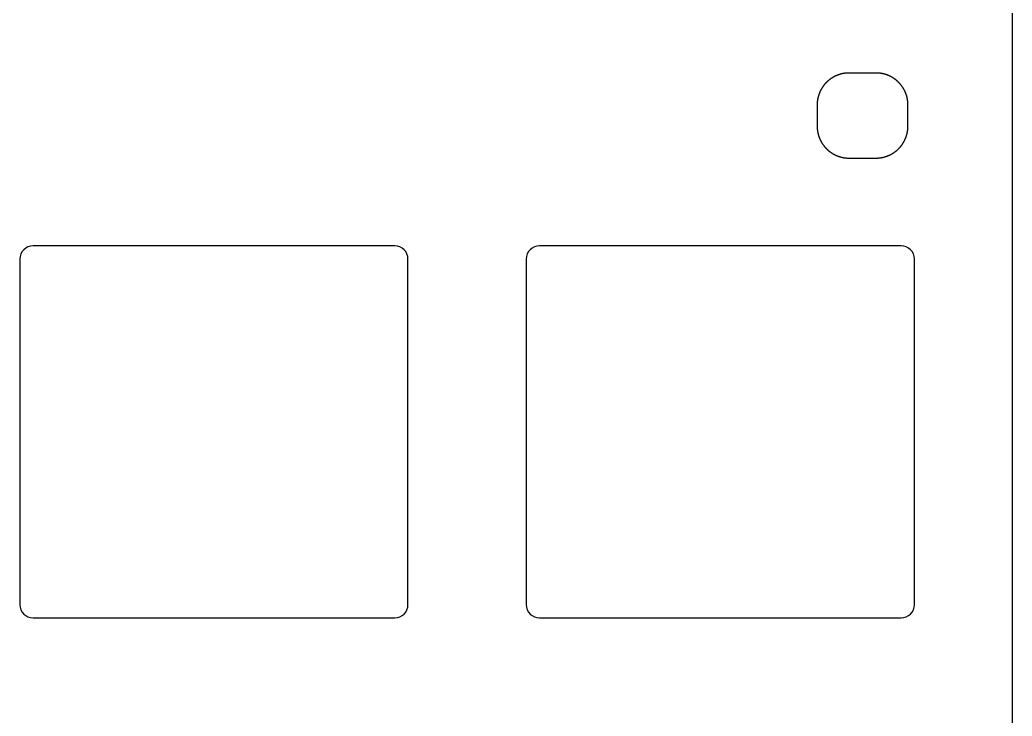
# Model space of a CAD drawing. Header units: millimetres. Extents: x -11 to 340, y -118 to 18.
# Drawn here: x 302.26 to 339.59, y -34.51 to -8.31 of the extents above; entities that cross this region are included whole.
import ezdxf

# ---------------------------------------------------------------- set-up
doc = ezdxf.new("R2010")
doc.units = ezdxf.units.MM
doc.header["$MEASUREMENT"] = 0
doc.layers.add('BLACK', color=7, linetype='CONTINUOUS')

msp = doc.modelspace()

# ---------------------------------------------------------------- linework, layer by layer
at = {"layer": 'BLACK', "linetype": 'Continuous'}
for p, q in [((339.58862, 12.28), (339.58862, -41.535)), ((332.897319, -10.448471), (332.888671, -10.453039)), ((332.906003, -10.443974), (332.897319, -10.448471)), ((332.914722, -10.439549), (332.906003, -10.443974)), ((332.923475, -10.435197), (332.914722, -10.439549)), ((332.932262, -10.430917), (332.923475, -10.435197)), ((332.941082, -10.426709), (332.932262, -10.430917)), ((332.949934, -10.422575), (332.941082, -10.426709)), ((332.958819, -10.418514), (332.949934, -10.422575)), ((332.967735, -10.414526), (332.958819, -10.418514)), ((332.976682, -10.410613), (332.967735, -10.414526)), ((332.98566, -10.406773), (332.976682, -10.410613)), ((332.994667, -10.403007), (332.98566, -10.406773)), ((333.003704, -10.399316), (332.994667, -10.403007)), ((333.01277, -10.395699), (333.003704, -10.399316)), ((333.021863, -10.392157), (333.01277, -10.395699)), ((333.030985, -10.38869), (333.021863, -10.392157)), ((333.040134, -10.385298), (333.030985, -10.38869)), ((333.04931, -10.381981), (333.040134, -10.385298)), ((333.058511, -10.37874), (333.04931, -10.381981)), ((333.067739, -10.375574), (333.058511, -10.37874)), ((333.076992, -10.372485), (333.067739, -10.375574)), ((333.086269, -10.369471), (333.076992, -10.372485)), ((333.095571, -10.366534), (333.086269, -10.369471)), ((333.104896, -10.363673), (333.095571, -10.366534)), ((333.114245, -10.360888), (333.104896, -10.363673)), ((333.123616, -10.35818), (333.114245, -10.360888)), ((333.13301, -10.355549), (333.123616, -10.35818)), ((333.142425, -10.352995), (333.13301, -10.355549)), ((333.151862, -10.350517), (333.142425, -10.352995)), ((333.16132, -10.348117), (333.151862, -10.350517)), ((333.170798, -10.345794), (333.16132, -10.348117)), ((333.180296, -10.343549), (333.170798, -10.345794)), ((333.189813, -10.341381), (333.180296, -10.343549)), ((333.19935, -10.33929), (333.189813, -10.341381)), ((333.208905, -10.337278), (333.19935, -10.33929)), ((333.218479, -10.335343), (333.208905, -10.337278)), ((333.22807, -10.333486), (333.218479, -10.335343)), ((333.237679, -10.331708), (333.22807, -10.333486)), ((333.247305, -10.330007), (333.237679, -10.331708)), ((333.256947, -10.328385), (333.247305, -10.330007)), ((333.266606, -10.32684), (333.256947, -10.328385)), ((333.27628, -10.325375), (333.266606, -10.32684)), ((333.285969, -10.323988), (333.27628, -10.325375)), ((333.295674, -10.322679), (333.285969, -10.323988)), ((333.305393, -10.321449), (333.295674, -10.322679)), ((333.315126, -10.320298), (333.305393, -10.321449)), ((333.324873, -10.319226), (333.315126, -10.320298)), ((333.334634, -10.318233), (333.324873, -10.319226)), ((333.344408, -10.317319), (333.334634, -10.318233)), ((333.354194, -10.316484), (333.344408, -10.317319)), ((333.363993, -10.315728), (333.354194, -10.316484)), ((333.373804, -10.315051), (333.363993, -10.315728)), ((333.383627, -10.314454), (333.373804, -10.315051)), ((333.393461, -10.313936), (333.383627, -10.314454)), ((333.403306, -10.313497), (333.393461, -10.313936)), ((333.413161, -10.313139), (333.403306, -10.313497)), ((333.423028, -10.312859), (333.413161, -10.313139)), ((333.432904, -10.31266), (333.423028, -10.312859)), ((333.44279, -10.31254), (333.432904, -10.31266)), ((333.452685, -10.3125), (333.44279, -10.31254)), ((334.469313, -10.3125), (333.452685, -10.3125)), ((334.473227, -10.312506), (334.469313, -10.3125)), ((334.47818, -10.312532), (334.473227, -10.312506)), ((334.483128, -10.312578), (334.47818, -10.312532)), ((334.488077, -10.312644), (334.483128, -10.312578)), ((334.49302, -10.31273), (334.488077, -10.312644)), ((334.497963, -10.312835), (334.49302, -10.31273)), ((334.502902, -10.312961), (334.497963, -10.312835)), ((334.50784, -10.313107), (334.502902, -10.312961)), ((334.512774, -10.313272), (334.50784, -10.313107)), ((334.517707, -10.313458), (334.512774, -10.313272)), ((334.522635, -10.313663), (334.517707, -10.313458)), ((334.527563, -10.313889), (334.522635, -10.313663)), ((334.532485, -10.314134), (334.527563, -10.313889)), ((334.537407, -10.3144), (334.532485, -10.314134)), ((334.542324, -10.314685), (334.537407, -10.3144)), ((334.547241, -10.31499), (334.542324, -10.314685)), ((334.552152, -10.315315), (334.547241, -10.31499)), ((334.557063, -10.315659), (334.552152, -10.315315)), ((334.561968, -10.316024), (334.557063, -10.315659)), ((334.566873, -10.316409), (334.561968, -10.316024)), ((334.571772, -10.316813), (334.566873, -10.316409)), ((334.57667, -10.317237), (334.571772, -10.316813)), ((334.581563, -10.317681), (334.57667, -10.317237)), ((334.586455, -10.318145), (334.581563, -10.317681)), ((334.591341, -10.318628), (334.586455, -10.318145)), ((334.596226, -10.319132), (334.591341, -10.318628)), ((334.601106, -10.319655), (334.596226, -10.319132)), ((334.605985, -10.320198), (334.601106, -10.319655)), ((334.610857, -10.32076), (334.605985, -10.320198)), ((334.615729, -10.321343), (334.610857, -10.32076)), ((334.620595, -10.321945), (334.615729, -10.321343)), ((334.625459, -10.322567), (334.620595, -10.321945)), ((334.630318, -10.323208), (334.625459, -10.322567)), ((334.635175, -10.323869), (334.630318, -10.323208)), ((334.640026, -10.32455), (334.635175, -10.323869)), ((334.644875, -10.325251), (334.640026, -10.32455)), ((334.649719, -10.325971), (334.644875, -10.325251)), ((334.654561, -10.326711), (334.649719, -10.325971)), ((334.659396, -10.327471), (334.654561, -10.326711)), ((334.66423, -10.32825), (334.659396, -10.327471)), ((334.669058, -10.329049), (334.66423, -10.32825)), ((334.673883, -10.329868), (334.669058, -10.329049)), ((334.678703, -10.330705), (334.673883, -10.329868)), ((334.68352, -10.331563), (334.678703, -10.330705)), ((334.688331, -10.33244), (334.68352, -10.331563)), ((334.69314, -10.333337), (334.688331, -10.33244)), ((334.697942, -10.334254), (334.69314, -10.333337)), ((334.702742, -10.33519), (334.697942, -10.334254)), ((334.707536, -10.336145), (334.702742, -10.33519)), ((334.712327, -10.33712), (334.707536, -10.336145)), ((334.717111, -10.338114), (334.712327, -10.33712)), ((334.721893, -10.339129), (334.717111, -10.338114)), ((334.726668, -10.340162), (334.721893, -10.339129)), ((334.731441, -10.341215), (334.726668, -10.340162)), ((334.736206, -10.342287), (334.731441, -10.341215)), ((334.740969, -10.343379), (334.736206, -10.342287)), ((334.745725, -10.34449), (334.740969, -10.343379)), ((334.750478, -10.345621), (334.745725, -10.34449)), ((334.755224, -10.34677), (334.750478, -10.345621)), ((334.759967, -10.34794), (334.755224, -10.34677)), ((334.764703, -10.349128), (334.759967, -10.34794)), ((334.769435, -10.350337), (334.764703, -10.349128)), ((334.774161, -10.351564), (334.769435, -10.350337)), ((334.778883, -10.352811), (334.774161, -10.351564)), ((334.783598, -10.354076), (334.778883, -10.352811)), ((334.788309, -10.355362), (334.783598, -10.354076)), ((334.793013, -10.356666), (334.788309, -10.355362)), ((334.797713, -10.35799), (334.793013, -10.356666)), ((334.802406, -10.359333), (334.797713, -10.35799)), ((334.807095, -10.360695), (334.802406, -10.359333)), ((334.811776, -10.362076), (334.807095, -10.360695)), ((334.816454, -10.363477), (334.811776, -10.362076)), ((334.821124, -10.364897), (334.816454, -10.363477)), ((334.82579, -10.366336), (334.821124, -10.364897)), ((334.830448, -10.367793), (334.82579, -10.366336)), ((334.835102, -10.369271), (334.830448, -10.367793)), ((334.839748, -10.370766), (334.835102, -10.369271)), ((334.844389, -10.372282), (334.839748, -10.370766)), ((334.849023, -10.373816), (334.844389, -10.372282)), ((334.853652, -10.375369), (334.849023, -10.373816)), ((334.858273, -10.376941), (334.853652, -10.375369)), ((334.86289, -10.378533), (334.858273, -10.376941)), ((334.867498, -10.380142), (334.86289, -10.378533)), ((334.872102, -10.381772), (334.867498, -10.380142)), ((334.876697, -10.383419), (334.872102, -10.381772)), ((334.881287, -10.385087), (334.876697, -10.383419)), ((334.885869, -10.386772), (334.881287, -10.385087)), ((334.890446, -10.388477), (334.885869, -10.386772)), ((334.895014, -10.3902), (334.890446, -10.388477)), ((334.899577, -10.391942), (334.895014, -10.3902)), ((334.904131, -10.393703), (334.899577, -10.391942)), ((334.90868, -10.395483), (334.904131, -10.393703)), ((334.91322, -10.397281), (334.90868, -10.395483)), ((334.917755, -10.399098), (334.91322, -10.397281)), ((334.922281, -10.400934), (334.917755, -10.399098)), ((334.926801, -10.402788), (334.922281, -10.400934)), ((334.931313, -10.404661), (334.926801, -10.402788)), ((334.935818, -10.406553), (334.931313, -10.404661)), ((334.940314, -10.408463), (334.935818, -10.406553)), ((334.944805, -10.410392), (334.940314, -10.408463)), ((334.949286, -10.412338), (334.944805, -10.410392)), ((334.953761, -10.414304), (334.949286, -10.412338)), ((334.958226, -10.416288), (334.953761, -10.414304)), ((334.962686, -10.418291), (334.958226, -10.416288)), ((334.967136, -10.420312), (334.962686, -10.418291)), ((334.971579, -10.422351), (334.967136, -10.420312)), ((334.976013, -10.424408), (334.971579, -10.422351)), ((334.98044, -10.426485), (334.976013, -10.424408)), ((334.984858, -10.428579), (334.98044, -10.426485)), ((334.989269, -10.430691), (334.984858, -10.428579)), ((334.99367, -10.432821), (334.989269, -10.430691)), ((334.998064, -10.434971), (334.99367, -10.432821)), ((335.002448, -10.437137), (334.998064, -10.434971)), ((335.006825, -10.439323), (335.002448, -10.437137)), ((335.011192, -10.441525), (335.006825, -10.439323)), ((335.015552, -10.443747), (335.011192, -10.441525)), ((335.019901, -10.445986), (335.015552, -10.443747)), ((335.024243, -10.448243), (335.019901, -10.445986)), ((335.028575, -10.450518), (335.024243, -10.448243)), ((335.0329, -10.452811), (335.028575, -10.450518)), ((332.469913, -10.82373), (332.467102, -10.827751)), ((332.472741, -10.81972), (332.469913, -10.82373)), ((332.475585, -10.815721), (332.472741, -10.81972)), ((332.478446, -10.811734), (332.475585, -10.815721)), ((332.481323, -10.807758), (332.478446, -10.811734)), ((332.484217, -10.803794), (332.481323, -10.807758)), ((332.487127, -10.79984), (332.484217, -10.803794)), ((332.490053, -10.795899), (332.487127, -10.79984)), ((332.492996, -10.79197), (332.490053, -10.795899)), ((332.495954, -10.788052), (332.492996, -10.79197)), ((332.498929, -10.784146), (332.495954, -10.788052)), ((332.501919, -10.780252), (332.498929, -10.784146)), ((332.504927, -10.77637), (332.501919, -10.780252)), ((332.507949, -10.7725), (332.504927, -10.77637)), ((332.510988, -10.768642), (332.507949, -10.7725)), ((332.514042, -10.764797), (332.510988, -10.768642)), ((332.517113, -10.760964), (332.514042, -10.764797)), ((332.520199, -10.757143), (332.517113, -10.760964)), ((332.523301, -10.753334), (332.520199, -10.757143)), ((332.526418, -10.749538), (332.523301, -10.753334)), ((332.529551, -10.745755), (332.526418, -10.749538)), ((332.532699, -10.741984), (332.529551, -10.745755)), ((332.535863, -10.738226), (332.532699, -10.741984)), ((332.539042, -10.734481), (332.535863, -10.738226)), ((332.542237, -10.730748), (332.539042, -10.734481)), ((332.545447, -10.727029), (332.542237, -10.730748)), ((332.548672, -10.723322), (332.545447, -10.727029)), ((332.551912, -10.719629), (332.548672, -10.723322)), ((332.555168, -10.715948), (332.551912, -10.719629)), ((332.558438, -10.712281), (332.555168, -10.715948)), ((332.561724, -10.708627), (332.558438, -10.712281)), ((332.565024, -10.704987), (332.561724, -10.708627)), ((332.568339, -10.701359), (332.565024, -10.704987)), ((332.571669, -10.697746), (332.568339, -10.701359)), ((332.575014, -10.694145), (332.571669, -10.697746)), ((332.578373, -10.690559), (332.575014, -10.694145)), ((332.581747, -10.686986), (332.578373, -10.690559)), ((332.585136, -10.683426), (332.581747, -10.686986)), ((332.588539, -10.679881), (332.585136, -10.683426)), ((332.591956, -10.676349), (332.588539, -10.679881)), ((332.595388, -10.672832), (332.591956, -10.676349)), ((332.598834, -10.669328), (332.595388, -10.672832)), ((332.602294, -10.665839), (332.598834, -10.669328)), ((332.605768, -10.662363), (332.602294, -10.665839)), ((332.61276, -10.655455), (332.605768, -10.662363)), ((332.619807, -10.648604), (332.61276, -10.655455)), ((332.626909, -10.64181), (332.619807, -10.648604)), ((332.634066, -10.635075), (332.626909, -10.64181)), ((332.641277, -10.628399), (332.634066, -10.635075)), ((332.648542, -10.621782), (332.641277, -10.628399)), ((332.65586, -10.615225), (332.648542, -10.621782)), ((332.663231, -10.608728), (332.65586, -10.615225)), ((332.670654, -10.602292), (332.663231, -10.608728)), ((332.678128, -10.595917), (332.670654, -10.602292)), ((332.685654, -10.589604), (332.678128, -10.595917)), ((332.693229, -10.583353), (332.685654, -10.589604)), ((332.700855, -10.577164), (332.693229, -10.583353)), ((332.70853, -10.571039), (332.700855, -10.577164)), ((332.716253, -10.564977), (332.70853, -10.571039)), ((332.724025, -10.558978), (332.716253, -10.564977)), ((332.731844, -10.553044), (332.724025, -10.558978)), ((332.73971, -10.547175), (332.731844, -10.553044)), ((332.747622, -10.541371), (332.73971, -10.547175)), ((332.75558, -10.535633), (332.747622, -10.541371)), ((332.763584, -10.52996), (332.75558, -10.535633)), ((332.771632, -10.524354), (332.763584, -10.52996)), ((332.779724, -10.518815), (332.771632, -10.524354)), ((332.78786, -10.513343), (332.779724, -10.518815)), ((332.796039, -10.507938), (332.78786, -10.513343)), ((332.80426, -10.502601), (332.796039, -10.507938)), ((332.812523, -10.497332), (332.80426, -10.502601)), ((332.820826, -10.492132), (332.812523, -10.497332)), ((332.829171, -10.487001), (332.820826, -10.492132)), ((332.837556, -10.481939), (332.829171, -10.487001)), ((332.84598, -10.476946), (332.837556, -10.481939)), ((332.854442, -10.472024), (332.84598, -10.476946)), ((332.862943, -10.467172), (332.854442, -10.472024)), ((332.871482, -10.46239), (332.862943, -10.467172)), ((332.880058, -10.457679), (332.871482, -10.46239)), ((332.888671, -10.453039), (332.880058, -10.457679)), ((335.037214, -10.455121), (335.0329, -10.452811)), ((335.04152, -10.45745), (335.037214, -10.455121)), ((335.045815, -10.459797), (335.04152, -10.45745)), ((335.050103, -10.462161), (335.045815, -10.459797)), ((335.05438, -10.464543), (335.050103, -10.462161)), ((335.058649, -10.466943), (335.05438, -10.464543)), ((335.062907, -10.469359), (335.058649, -10.466943)), ((335.067157, -10.471795), (335.062907, -10.469359)), ((335.071396, -10.474247), (335.067157, -10.471795)), ((335.075627, -10.476717), (335.071396, -10.474247)), ((335.079847, -10.479204), (335.075627, -10.476717)), ((335.084058, -10.481709), (335.079847, -10.479204)), ((335.088258, -10.484231), (335.084058, -10.481709)), ((335.092449, -10.486771), (335.088258, -10.484231)), ((335.096629, -10.489327), (335.092449, -10.486771)), ((335.1008, -10.491902), (335.096629, -10.489327)), ((335.10496, -10.494493), (335.1008, -10.491902)), ((335.10911, -10.497102), (335.10496, -10.494493)), ((335.113249, -10.499727), (335.10911, -10.497102)), ((335.117379, -10.50237), (335.113249, -10.499727)), ((335.121497, -10.50503), (335.117379, -10.50237)), ((335.125606, -10.507707), (335.121497, -10.50503)), ((335.129703, -10.5104), (335.125606, -10.507707)), ((335.133791, -10.513111), (335.129703, -10.5104)), ((335.137866, -10.515839), (335.133791, -10.513111)), ((335.141932, -10.518583), (335.137866, -10.515839)), ((335.145986, -10.521344), (335.141932, -10.518583)), ((335.15003, -10.524122), (335.145986, -10.521344)), ((335.154062, -10.526917), (335.15003, -10.524122)), ((335.158083, -10.529728), (335.154062, -10.526917)), ((335.162093, -10.532556), (335.158083, -10.529728)), ((335.166092, -10.5354), (335.162093, -10.532556)), ((335.170079, -10.538261), (335.166092, -10.5354)), ((335.174055, -10.541138), (335.170079, -10.538261)), ((335.178019, -10.544032), (335.174055, -10.541138)), ((335.181973, -10.546942), (335.178019, -10.544032)), ((335.185914, -10.549868), (335.181973, -10.546942)), ((335.189843, -10.552811), (335.185914, -10.549868)), ((335.193761, -10.555769), (335.189843, -10.552811)), ((335.197667, -10.558744), (335.193761, -10.555769)), ((335.201561, -10.561734), (335.197667, -10.558744)), ((335.205443, -10.564742), (335.201561, -10.561734)), ((335.209313, -10.567764), (335.205443, -10.564742)), ((335.213171, -10.570803), (335.209313, -10.567764)), ((335.217016, -10.573857), (335.213171, -10.570803)), ((335.220849, -10.576928), (335.217016, -10.573857)), ((335.22467, -10.580014), (335.220849, -10.576928)), ((335.228479, -10.583116), (335.22467, -10.580014)), ((335.232275, -10.586233), (335.228479, -10.583116)), ((335.236058, -10.589366), (335.232275, -10.586233)), ((335.239829, -10.592514), (335.236058, -10.589366)), ((335.243587, -10.595678), (335.239829, -10.592514)), ((335.247332, -10.598857), (335.243587, -10.595678)), ((335.251065, -10.602052), (335.247332, -10.598857)), ((335.254784, -10.605262), (335.251065, -10.602052)), ((335.258491, -10.608487), (335.254784, -10.605262)), ((335.262184, -10.611727), (335.258491, -10.608487)), ((335.265865, -10.614983), (335.262184, -10.611727)), ((335.269532, -10.618253), (335.265865, -10.614983)), ((335.273186, -10.621539), (335.269532, -10.618253)), ((335.276826, -10.624839), (335.273186, -10.621539)), ((335.280454, -10.628154), (335.276826, -10.624839)), ((335.284067, -10.631484), (335.280454, -10.628154)), ((335.287668, -10.634829), (335.284067, -10.631484)), ((335.291254, -10.638188), (335.287668, -10.634829)), ((335.294827, -10.641562), (335.291254, -10.638188)), ((335.298387, -10.644951), (335.294827, -10.641562)), ((335.301932, -10.648354), (335.298387, -10.644951)), ((335.305464, -10.651771), (335.301932, -10.648354)), ((335.308981, -10.655203), (335.305464, -10.651771)), ((335.312485, -10.658649), (335.308981, -10.655203)), ((335.315974, -10.662109), (335.312485, -10.658649)), ((335.31945, -10.665583), (335.315974, -10.662109)), ((335.326358, -10.672575), (335.31945, -10.665583)), ((335.333209, -10.679622), (335.326358, -10.672575)), ((335.340003, -10.686724), (335.333209, -10.679622)), ((335.346738, -10.693881), (335.340003, -10.686724)), ((335.353414, -10.701092), (335.346738, -10.693881)), ((335.360031, -10.708357), (335.353414, -10.701092)), ((335.366588, -10.715675), (335.360031, -10.708357)), ((335.373085, -10.723046), (335.366588, -10.715675)), ((335.379521, -10.730469), (335.373085, -10.723046)), ((335.385896, -10.737943), (335.379521, -10.730469)), ((335.392209, -10.745469), (335.385896, -10.737943)), ((335.39846, -10.753044), (335.392209, -10.745469)), ((335.404649, -10.76067), (335.39846, -10.753044)), ((335.410774, -10.768345), (335.404649, -10.76067)), ((335.416836, -10.776068), (335.410774, -10.768345)), ((335.422835, -10.78384), (335.416836, -10.776068)), ((335.428769, -10.791659), (335.422835, -10.78384)), ((335.434638, -10.799525), (335.428769, -10.791659)), ((335.440442, -10.807437), (335.434638, -10.799525)), ((335.44618, -10.815395), (335.440442, -10.807437)), ((335.451853, -10.823399), (335.44618, -10.815395)), ((335.457459, -10.831447), (335.451853, -10.823399)), ((332.295547, -11.193504), (332.294261, -11.198215)), ((332.296851, -11.1888), (332.295547, -11.193504)), ((332.298175, -11.1841), (332.296851, -11.1888)), ((332.299518, -11.179407), (332.298175, -11.1841)), ((332.30088, -11.174718), (332.299518, -11.179407)), ((332.302261, -11.170037), (332.30088, -11.174718)), ((332.303662, -11.165359), (332.302261, -11.170037)), ((332.305082, -11.160689), (332.303662, -11.165359)), ((332.306521, -11.156023), (332.305082, -11.160689)), ((332.307978, -11.151365), (332.306521, -11.156023)), ((332.309456, -11.146711), (332.307978, -11.151365)), ((332.310951, -11.142065), (332.309456, -11.146711)), ((332.312467, -11.137424), (332.310951, -11.142065)), ((332.314001, -11.13279), (332.312467, -11.137424)), ((332.315554, -11.128161), (332.314001, -11.13279)), ((332.317126, -11.12354), (332.315554, -11.128161)), ((332.318718, -11.118923), (332.317126, -11.12354)), ((332.320327, -11.114315), (332.318718, -11.118923)), ((332.321957, -11.109711), (332.320327, -11.114315)), ((332.323604, -11.105116), (332.321957, -11.109711)), ((332.325272, -11.100526), (332.323604, -11.105116)), ((332.326957, -11.095944), (332.325272, -11.100526)), ((332.328662, -11.091367), (332.326957, -11.095944)), ((332.330385, -11.086799), (332.328662, -11.091367)), ((332.332127, -11.082236), (332.330385, -11.086799)), ((332.333888, -11.077682), (332.332127, -11.082236)), ((332.335668, -11.073133), (332.333888, -11.077682)), ((332.337466, -11.068593), (332.335668, -11.073133)), ((332.339283, -11.064058), (332.337466, -11.068593)), ((332.341119, -11.059532), (332.339283, -11.064058)), ((332.342973, -11.055012), (332.341119, -11.059532)), ((332.344846, -11.0505), (332.342973, -11.055012)), ((332.346738, -11.045995), (332.344846, -11.0505)), ((332.348648, -11.041499), (332.346738, -11.045995)), ((332.350577, -11.037008), (332.348648, -11.041499)), ((332.352523, -11.032527), (332.350577, -11.037008)), ((332.354489, -11.028052), (332.352523, -11.032527)), ((332.356473, -11.023587), (332.354489, -11.028052)), ((332.358476, -11.019127), (332.356473, -11.023587)), ((332.360497, -11.014677), (332.358476, -11.019127)), ((332.362536, -11.010234), (332.360497, -11.014677)), ((332.364593, -11.0058), (332.362536, -11.010234)), ((332.36667, -11.001373), (332.364593, -11.0058)), ((332.368764, -10.996955), (332.36667, -11.001373)), ((332.370876, -10.992544), (332.368764, -10.996955)), ((332.373006, -10.988143), (332.370876, -10.992544)), ((332.375156, -10.983749), (332.373006, -10.988143)), ((332.377322, -10.979365), (332.375156, -10.983749)), ((332.379508, -10.974988), (332.377322, -10.979365)), ((332.38171, -10.970621), (332.379508, -10.974988)), ((332.383932, -10.966261), (332.38171, -10.970621)), ((332.386171, -10.961912), (332.383932, -10.966261)), ((332.388428, -10.95757), (332.386171, -10.961912)), ((332.390703, -10.953238), (332.388428, -10.95757)), ((332.392996, -10.948913), (332.390703, -10.953238)), ((332.395306, -10.944599), (332.392996, -10.948913)), ((332.397635, -10.940293), (332.395306, -10.944599)), ((332.399982, -10.935998), (332.397635, -10.940293)), ((332.402346, -10.93171), (332.399982, -10.935998)), ((332.404728, -10.927433), (332.402346, -10.93171)), ((332.407128, -10.923164), (332.404728, -10.927433)), ((332.409544, -10.918906), (332.407128, -10.923164)), ((332.41198, -10.914656), (332.409544, -10.918906)), ((332.414432, -10.910417), (332.41198, -10.914656)), ((332.416902, -10.906186), (332.414432, -10.910417)), ((332.419389, -10.901966), (332.416902, -10.906186)), ((332.421894, -10.897755), (332.419389, -10.901966)), ((332.424416, -10.893555), (332.421894, -10.897755)), ((332.426956, -10.889364), (332.424416, -10.893555)), ((332.429512, -10.885184), (332.426956, -10.889364)), ((332.432087, -10.881013), (332.429512, -10.885184)), ((332.434678, -10.876853), (332.432087, -10.881013)), ((332.437287, -10.872703), (332.434678, -10.876853)), ((332.439912, -10.868564), (332.437287, -10.872703)), ((332.442555, -10.864434), (332.439912, -10.868564)), ((332.445215, -10.860316), (332.442555, -10.864434)), ((332.447892, -10.856207), (332.445215, -10.860316)), ((332.450585, -10.85211), (332.447892, -10.856207)), ((332.453296, -10.848022), (332.450585, -10.85211)), ((332.456024, -10.843947), (332.453296, -10.848022)), ((332.458768, -10.839881), (332.456024, -10.843947)), ((332.461529, -10.835827), (332.458768, -10.839881)), ((332.464307, -10.831783), (332.461529, -10.835827)), ((332.467102, -10.827751), (332.464307, -10.831783)), ((335.462998, -10.839539), (335.457459, -10.831447)), ((335.46847, -10.847675), (335.462998, -10.839539)), ((335.473875, -10.855854), (335.46847, -10.847675)), ((335.479212, -10.864075), (335.473875, -10.855854)), ((335.484481, -10.872338), (335.479212, -10.864075)), ((335.489681, -10.880641), (335.484481, -10.872338)), ((335.494812, -10.888986), (335.489681, -10.880641)), ((335.499874, -10.897371), (335.494812, -10.888986)), ((335.504867, -10.905795), (335.499874, -10.897371)), ((335.509789, -10.914257), (335.504867, -10.905795)), ((335.514641, -10.922758), (335.509789, -10.914257)), ((335.519423, -10.931297), (335.514641, -10.922758)), ((335.524134, -10.939873), (335.519423, -10.931297)), ((335.528774, -10.948486), (335.524134, -10.939873)), ((335.533342, -10.957134), (335.528774, -10.948486)), ((335.537839, -10.965818), (335.533342, -10.957134)), ((335.542264, -10.974537), (335.537839, -10.965818)), ((335.546616, -10.98329), (335.542264, -10.974537)), ((335.550896, -10.992077), (335.546616, -10.98329)), ((335.555104, -11.000897), (335.550896, -10.992077)), ((335.559238, -11.009749), (335.555104, -11.000897)), ((335.563299, -11.018634), (335.559238, -11.009749)), ((335.567287, -11.02755), (335.563299, -11.018634)), ((335.5712, -11.036497), (335.567287, -11.02755)), ((335.57504, -11.045475), (335.5712, -11.036497)), ((335.578806, -11.054482), (335.57504, -11.045475)), ((335.582497, -11.063519), (335.578806, -11.054482)), ((335.586114, -11.072585), (335.582497, -11.063519)), ((335.589656, -11.081678), (335.586114, -11.072585)), ((335.593123, -11.0908), (335.589656, -11.081678)), ((335.596515, -11.099949), (335.593123, -11.0908)), ((335.599832, -11.109125), (335.596515, -11.099949)), ((335.603073, -11.118326), (335.599832, -11.109125)), ((335.606239, -11.127554), (335.603073, -11.118326)), ((335.609328, -11.136807), (335.606239, -11.127554)), ((335.612342, -11.146084), (335.609328, -11.136807)), ((335.615279, -11.155386), (335.612342, -11.146084)), ((335.61814, -11.164711), (335.615279, -11.155386)), ((335.620925, -11.17406), (335.61814, -11.164711)), ((335.623633, -11.183431), (335.620925, -11.17406)), ((335.626264, -11.192825), (335.623633, -11.183431)), ((335.628818, -11.20224), (335.626264, -11.192825)), ((332.252691, -11.508586), (332.252685, -11.5125)), ((332.252685, -11.5125), (332.252685, -12.3125)), ((332.252717, -11.503633), (332.252691, -11.508586)), ((332.252763, -11.498685), (332.252717, -11.503633)), ((332.252829, -11.493736), (332.252763, -11.498685)), ((332.252915, -11.488793), (332.252829, -11.493736)), ((332.25302, -11.48385), (332.252915, -11.488793)), ((332.253146, -11.478911), (332.25302, -11.48385)), ((332.253292, -11.473973), (332.253146, -11.478911)), ((332.253457, -11.469039), (332.253292, -11.473973)), ((332.253643, -11.464106), (332.253457, -11.469039)), ((332.253848, -11.459178), (332.253643, -11.464106)), ((332.254074, -11.45425), (332.253848, -11.459178)), ((332.254319, -11.449328), (332.254074, -11.45425)), ((332.254585, -11.444406), (332.254319, -11.449328)), ((332.25487, -11.439489), (332.254585, -11.444406)), ((332.255175, -11.434572), (332.25487, -11.439489)), ((332.2555, -11.429661), (332.255175, -11.434572)), ((332.255844, -11.42475), (332.2555, -11.429661)), ((332.256209, -11.419845), (332.255844, -11.42475)), ((332.256594, -11.41494), (332.256209, -11.419845)), ((332.256998, -11.410041), (332.256594, -11.41494)), ((332.257422, -11.405143), (332.256998, -11.410041)), ((332.257866, -11.40025), (332.257422, -11.405143)), ((332.25833, -11.395358), (332.257866, -11.40025)), ((332.258813, -11.390472), (332.25833, -11.395358)), ((332.259317, -11.385587), (332.258813, -11.390472)), ((332.25984, -11.380707), (332.259317, -11.385587)), ((332.260383, -11.375828), (332.25984, -11.380707)), ((332.260945, -11.370956), (332.260383, -11.375828)), ((332.261528, -11.366084), (332.260945, -11.370956)), ((332.26213, -11.361218), (332.261528, -11.366084)), ((332.262752, -11.356354), (332.26213, -11.361218)), ((332.263393, -11.351495), (332.262752, -11.356354)), ((332.264054, -11.346638), (332.263393, -11.351495)), ((332.264735, -11.341787), (332.264054, -11.346638)), ((332.265436, -11.336938), (332.264735, -11.341787)), ((332.266156, -11.332094), (332.265436, -11.336938)), ((332.266896, -11.327252), (332.266156, -11.332094)), ((332.267656, -11.322417), (332.266896, -11.327252)), ((332.268435, -11.317583), (332.267656, -11.322417)), ((332.269234, -11.312755), (332.268435, -11.317583)), ((332.270053, -11.30793), (332.269234, -11.312755)), ((332.27089, -11.30311), (332.270053, -11.30793)), ((332.271748, -11.298293), (332.27089, -11.30311)), ((332.272625, -11.293482), (332.271748, -11.298293)), ((332.273522, -11.288673), (332.272625, -11.293482)), ((332.274439, -11.283871), (332.273522, -11.288673)), ((332.275375, -11.279071), (332.274439, -11.283871)), ((332.27633, -11.274277), (332.275375, -11.279071)), ((332.277305, -11.269486), (332.27633, -11.274277)), ((332.278299, -11.264702), (332.277305, -11.269486)), ((332.279314, -11.25992), (332.278299, -11.264702)), ((332.280347, -11.255145), (332.279314, -11.25992)), ((332.2814, -11.250372), (332.280347, -11.255145)), ((332.282472, -11.245607), (332.2814, -11.250372)), ((332.283564, -11.240844), (332.282472, -11.245607)), ((332.284675, -11.236088), (332.283564, -11.240844)), ((332.285806, -11.231335), (332.284675, -11.236088)), ((332.286955, -11.226589), (332.285806, -11.231335)), ((332.288125, -11.221846), (332.286955, -11.226589)), ((332.289313, -11.21711), (332.288125, -11.221846)), ((332.290522, -11.212378), (332.289313, -11.21711)), ((332.291749, -11.207652), (332.290522, -11.212378)), ((332.292996, -11.20293), (332.291749, -11.207652)), ((332.294261, -11.198215), (332.292996, -11.20293)), ((335.631296, -11.211677), (335.628818, -11.20224)), ((335.633696, -11.221135), (335.631296, -11.211677)), ((335.636019, -11.230613), (335.633696, -11.221135)), ((335.638264, -11.240111), (335.636019, -11.230613)), ((335.640432, -11.249628), (335.638264, -11.240111)), ((335.642523, -11.259165), (335.640432, -11.249628)), ((335.644535, -11.26872), (335.642523, -11.259165)), ((335.64647, -11.278294), (335.644535, -11.26872)), ((335.648327, -11.287885), (335.64647, -11.278294)), ((335.650105, -11.297494), (335.648327, -11.287885)), ((335.651806, -11.30712), (335.650105, -11.297494)), ((335.653428, -11.316762), (335.651806, -11.30712)), ((335.654973, -11.326421), (335.653428, -11.316762)), ((335.656438, -11.336095), (335.654973, -11.326421)), ((335.657825, -11.345784), (335.656438, -11.336095)), ((335.659134, -11.355489), (335.657825, -11.345784)), ((335.660364, -11.365208), (335.659134, -11.355489)), ((335.661515, -11.374941), (335.660364, -11.365208)), ((335.662587, -11.384688), (335.661515, -11.374941)), ((335.66358, -11.394449), (335.662587, -11.384688)), ((335.664494, -11.404223), (335.66358, -11.394449)), ((335.665329, -11.414009), (335.664494, -11.404223)), ((335.666085, -11.423808), (335.665329, -11.414009)), ((335.666762, -11.433619), (335.666085, -11.423808)), ((335.667359, -11.443442), (335.666762, -11.433619)), ((335.667877, -11.453276), (335.667359, -11.443442)), ((335.668316, -11.463121), (335.667877, -11.453276)), ((335.668674, -11.472976), (335.668316, -11.463121)), ((335.668954, -11.482843), (335.668674, -11.472976)), ((335.669153, -11.492719), (335.668954, -11.482843)), ((335.669273, -11.502605), (335.669153, -11.492719)), ((335.669313, -11.5125), (335.669273, -11.502605)), ((335.669313, -12.3125), (335.669313, -11.5125)), ((332.252685, -12.3125), (332.252725, -12.322395)), ((335.669281, -12.321367), (335.669307, -12.316414)), ((335.669307, -12.316414), (335.669313, -12.3125)), ((332.252725, -12.322395), (332.252845, -12.332281)), ((332.252845, -12.332281), (332.253044, -12.342157)), ((332.253044, -12.342157), (332.253324, -12.352024)), ((332.253324, -12.352024), (332.253682, -12.361879)), ((332.253682, -12.361879), (332.254121, -12.371724)), ((332.254121, -12.371724), (332.254639, -12.381558)), ((332.254639, -12.381558), (332.255236, -12.391381)), ((332.255236, -12.391381), (332.255913, -12.401192)), ((332.255913, -12.401192), (332.256669, -12.410991)), ((332.256669, -12.410991), (332.257504, -12.420777)), ((332.257504, -12.420777), (332.258418, -12.430551)), ((332.258418, -12.430551), (332.259411, -12.440312)), ((332.259411, -12.440312), (332.260483, -12.450059)), ((332.260483, -12.450059), (332.261634, -12.459792)), ((332.261634, -12.459792), (332.262864, -12.469511)), ((332.262864, -12.469511), (332.264173, -12.479216)), ((332.264173, -12.479216), (332.26556, -12.488905)), ((332.26556, -12.488905), (332.267025, -12.498579)), ((332.267025, -12.498579), (332.26857, -12.508238)), ((332.26857, -12.508238), (332.270192, -12.51788)), ((332.270192, -12.51788), (332.271893, -12.527506)), ((332.271893, -12.527506), (332.273671, -12.537115)), ((332.273671, -12.537115), (332.275528, -12.546706)), ((332.275528, -12.546706), (332.277463, -12.55628)), ((332.277463, -12.55628), (332.279475, -12.565835)), ((332.279475, -12.565835), (332.281566, -12.575372)), ((332.281566, -12.575372), (332.283734, -12.584889)), ((332.283734, -12.584889), (332.285979, -12.594387)), ((332.285979, -12.594387), (332.288302, -12.603865)), ((332.288302, -12.603865), (332.290702, -12.613323)), ((332.290702, -12.613323), (332.29318, -12.62276)), ((332.29318, -12.62276), (332.295734, -12.632175)), ((332.295734, -12.632175), (332.298365, -12.641569)), ((332.298365, -12.641569), (332.301073, -12.65094)), ((332.301073, -12.65094), (332.303858, -12.660289)), ((332.303858, -12.660289), (332.306719, -12.669614)), ((332.306719, -12.669614), (332.309656, -12.678916)), ((332.309656, -12.678916), (332.31267, -12.688193)), ((332.31267, -12.688193), (332.315759, -12.697446)), ((335.607997, -12.69221), (335.609531, -12.687576)), ((335.609531, -12.687576), (335.611047, -12.682935)), ((335.611047, -12.682935), (335.612542, -12.678289)), ((335.612542, -12.678289), (335.61402, -12.673635)), ((335.61402, -12.673635), (335.615477, -12.668977)), ((335.615477, -12.668977), (335.616916, -12.664311)), ((335.616916, -12.664311), (335.618336, -12.659641)), ((335.618336, -12.659641), (335.619737, -12.654963)), ((335.619737, -12.654963), (335.621118, -12.650282)), ((335.621118, -12.650282), (335.62248, -12.645593)), ((335.62248, -12.645593), (335.623823, -12.6409)), ((335.623823, -12.6409), (335.625147, -12.6362)), ((335.625147, -12.6362), (335.626451, -12.631496)), ((335.626451, -12.631496), (335.627737, -12.626785)), ((335.627737, -12.626785), (335.629002, -12.62207)), ((335.629002, -12.62207), (335.630249, -12.617348)), ((335.630249, -12.617348), (335.631476, -12.612622)), ((335.631476, -12.612622), (335.632685, -12.60789)), ((335.632685, -12.60789), (335.633873, -12.603154)), ((335.633873, -12.603154), (335.635043, -12.598411)), ((335.635043, -12.598411), (335.636192, -12.593665)), ((335.636192, -12.593665), (335.637323, -12.588912)), ((335.637323, -12.588912), (335.638434, -12.584156)), ((335.638434, -12.584156), (335.639526, -12.579393)), ((335.639526, -12.579393), (335.640598, -12.574628)), ((335.640598, -12.574628), (335.641651, -12.569855)), ((335.641651, -12.569855), (335.642684, -12.56508)), ((335.642684, -12.56508), (335.643699, -12.560298)), ((335.643699, -12.560298), (335.644693, -12.555514)), ((335.644693, -12.555514), (335.645668, -12.550723)), ((335.645668, -12.550723), (335.646623, -12.545929)), ((335.646623, -12.545929), (335.647559, -12.541129)), ((335.647559, -12.541129), (335.648476, -12.536327)), ((335.648476, -12.536327), (335.649373, -12.531518)), ((335.649373, -12.531518), (335.65025, -12.526707)), ((335.65025, -12.526707), (335.651108, -12.52189)), ((335.651108, -12.52189), (335.651945, -12.51707)), ((335.651945, -12.51707), (335.652764, -12.512245)), ((335.652764, -12.512245), (335.653563, -12.507417)), ((335.653563, -12.507417), (335.654342, -12.502583)), ((335.654342, -12.502583), (335.655102, -12.497748)), ((335.655102, -12.497748), (335.655842, -12.492906)), ((335.655842, -12.492906), (335.656562, -12.488062)), ((335.656562, -12.488062), (335.657263, -12.483213)), ((335.657263, -12.483213), (335.657944, -12.478362)), ((335.657944, -12.478362), (335.658605, -12.473505)), ((335.658605, -12.473505), (335.659246, -12.468646)), ((335.659246, -12.468646), (335.659868, -12.463782)), ((335.659868, -12.463782), (335.66047, -12.458916)), ((335.66047, -12.458916), (335.661053, -12.454044)), ((335.661053, -12.454044), (335.661615, -12.449172)), ((335.661615, -12.449172), (335.662158, -12.444293)), ((335.662158, -12.444293), (335.662681, -12.439413)), ((335.662681, -12.439413), (335.663185, -12.434528)), ((335.663185, -12.434528), (335.663668, -12.429642)), ((335.663668, -12.429642), (335.664132, -12.42475)), ((335.664132, -12.42475), (335.664576, -12.419857)), ((335.664576, -12.419857), (335.665, -12.414959)), ((335.665, -12.414959), (335.665404, -12.41006)), ((335.665404, -12.41006), (335.665789, -12.405155)), ((335.665789, -12.405155), (335.666154, -12.40025)), ((335.666154, -12.40025), (335.666498, -12.395339)), ((335.666498, -12.395339), (335.666823, -12.390428)), ((335.666823, -12.390428), (335.667128, -12.385511)), ((335.667128, -12.385511), (335.667413, -12.380594)), ((335.667413, -12.380594), (335.667679, -12.375672)), ((335.667679, -12.375672), (335.667924, -12.37075)), ((335.667924, -12.37075), (335.66815, -12.365822)), ((335.66815, -12.365822), (335.668355, -12.360894)), ((335.668355, -12.360894), (335.668541, -12.355961)), ((335.668541, -12.355961), (335.668706, -12.351027)), ((335.668706, -12.351027), (335.668852, -12.346089)), ((335.668852, -12.346089), (335.668978, -12.34115)), ((335.668978, -12.34115), (335.669083, -12.336207)), ((335.669083, -12.336207), (335.669169, -12.331264)), ((335.669169, -12.331264), (335.669235, -12.326315)), ((335.669235, -12.326315), (335.669281, -12.321367)), ((332.315759, -12.697446), (332.318925, -12.706674)), ((332.318925, -12.706674), (332.322166, -12.715875)), ((332.322166, -12.715875), (332.325483, -12.725051)), ((332.325483, -12.725051), (332.328875, -12.7342)), ((332.328875, -12.7342), (332.332342, -12.743322)), ((332.332342, -12.743322), (332.335884, -12.752415)), ((332.335884, -12.752415), (332.339501, -12.761481)), ((332.339501, -12.761481), (332.343192, -12.770518)), ((332.343192, -12.770518), (332.346958, -12.779525)), ((332.346958, -12.779525), (332.350798, -12.788503)), ((332.350798, -12.788503), (332.354711, -12.79745)), ((332.354711, -12.79745), (332.358699, -12.806366)), ((332.358699, -12.806366), (332.36276, -12.815251)), ((332.36276, -12.815251), (332.366894, -12.824103)), ((332.366894, -12.824103), (332.371102, -12.832923)), ((332.371102, -12.832923), (332.375382, -12.84171)), ((332.375382, -12.84171), (332.379734, -12.850463)), ((332.379734, -12.850463), (332.384159, -12.859182)), ((332.384159, -12.859182), (332.388656, -12.867866)), ((332.388656, -12.867866), (332.393224, -12.876514)), ((332.393224, -12.876514), (332.397864, -12.885127)), ((332.397864, -12.885127), (332.402575, -12.893703)), ((332.402575, -12.893703), (332.407357, -12.902242)), ((332.407357, -12.902242), (332.412209, -12.910743)), ((332.412209, -12.910743), (332.417131, -12.919205)), ((332.417131, -12.919205), (332.422124, -12.927629)), ((332.422124, -12.927629), (332.427186, -12.936014)), ((332.427186, -12.936014), (332.432317, -12.944359)), ((332.432317, -12.944359), (332.437517, -12.952662)), ((332.437517, -12.952662), (332.442786, -12.960925)), ((332.442786, -12.960925), (332.448123, -12.969146)), ((332.448123, -12.969146), (332.453528, -12.977325)), ((332.453528, -12.977325), (332.459, -12.985461)), ((332.459, -12.985461), (332.464539, -12.993553)), ((332.464539, -12.993553), (332.470145, -13.001601)), ((332.470145, -13.001601), (332.475818, -13.009605)), ((332.475818, -13.009605), (332.481556, -13.017563)), ((332.481556, -13.017563), (332.48736, -13.025475)), ((332.48736, -13.025475), (332.493229, -13.033341)), ((332.493229, -13.033341), (332.499163, -13.04116)), ((332.499163, -13.04116), (332.505162, -13.048932)), ((332.505162, -13.048932), (332.511224, -13.056655)), ((332.511224, -13.056655), (332.517349, -13.06433)), ((335.401799, -13.067857), (335.404885, -13.064036)), ((335.404885, -13.064036), (335.407956, -13.060203)), ((335.407956, -13.060203), (335.41101, -13.056358)), ((335.41101, -13.056358), (335.414049, -13.0525)), ((335.414049, -13.0525), (335.417071, -13.04863)), ((335.417071, -13.04863), (335.420079, -13.044748)), ((335.420079, -13.044748), (335.423069, -13.040854)), ((335.423069, -13.040854), (335.426044, -13.036948)), ((335.426044, -13.036948), (335.429002, -13.03303)), ((335.429002, -13.03303), (335.431945, -13.029101)), ((335.431945, -13.029101), (335.434871, -13.02516)), ((335.434871, -13.02516), (335.437781, -13.021206)), ((335.437781, -13.021206), (335.440675, -13.017242)), ((335.440675, -13.017242), (335.443552, -13.013266)), ((335.443552, -13.013266), (335.446413, -13.009279)), ((335.446413, -13.009279), (335.449257, -13.00528)), ((335.449257, -13.00528), (335.452085, -13.00127)), ((335.452085, -13.00127), (335.454896, -12.997249)), ((335.454896, -12.997249), (335.457691, -12.993217)), ((335.457691, -12.993217), (335.460469, -12.989173)), ((335.460469, -12.989173), (335.46323, -12.985119)), ((335.46323, -12.985119), (335.465974, -12.981053)), ((335.465974, -12.981053), (335.468702, -12.976978)), ((335.468702, -12.976978), (335.471413, -12.97289)), ((335.471413, -12.97289), (335.474106, -12.968793)), ((335.474106, -12.968793), (335.476783, -12.964684)), ((335.476783, -12.964684), (335.479443, -12.960566)), ((335.479443, -12.960566), (335.482086, -12.956436)), ((335.482086, -12.956436), (335.484711, -12.952297)), ((335.484711, -12.952297), (335.48732, -12.948147)), ((335.48732, -12.948147), (335.489911, -12.943987)), ((335.489911, -12.943987), (335.492486, -12.939816)), ((335.492486, -12.939816), (335.495042, -12.935636)), ((335.495042, -12.935636), (335.497582, -12.931445)), ((335.497582, -12.931445), (335.500104, -12.927245)), ((335.500104, -12.927245), (335.502609, -12.923034)), ((335.502609, -12.923034), (335.505096, -12.918814)), ((335.505096, -12.918814), (335.507566, -12.914583)), ((335.507566, -12.914583), (335.510018, -12.910344)), ((335.510018, -12.910344), (335.512454, -12.906094)), ((335.512454, -12.906094), (335.51487, -12.901836)), ((335.51487, -12.901836), (335.51727, -12.897567)), ((335.51727, -12.897567), (335.519652, -12.89329)), ((335.519652, -12.89329), (335.522016, -12.889002)), ((335.522016, -12.889002), (335.524363, -12.884707)), ((335.524363, -12.884707), (335.526692, -12.880401)), ((335.526692, -12.880401), (335.529002, -12.876087)), ((335.529002, -12.876087), (335.531295, -12.871762)), ((335.531295, -12.871762), (335.53357, -12.86743)), ((335.53357, -12.86743), (335.535827, -12.863088)), ((335.535827, -12.863088), (335.538066, -12.858739)), ((335.538066, -12.858739), (335.540288, -12.854379)), ((335.540288, -12.854379), (335.54249, -12.850012)), ((335.54249, -12.850012), (335.544676, -12.845635)), ((335.544676, -12.845635), (335.546842, -12.841251)), ((335.546842, -12.841251), (335.548992, -12.836857)), ((335.548992, -12.836857), (335.551122, -12.832456)), ((335.551122, -12.832456), (335.553234, -12.828045)), ((335.553234, -12.828045), (335.555328, -12.823627)), ((335.555328, -12.823627), (335.557405, -12.8192)), ((335.557405, -12.8192), (335.559462, -12.814766)), ((335.559462, -12.814766), (335.561501, -12.810323)), ((335.561501, -12.810323), (335.563522, -12.805873)), ((335.563522, -12.805873), (335.565525, -12.801413)), ((335.565525, -12.801413), (335.567509, -12.796948)), ((335.567509, -12.796948), (335.569475, -12.792473)), ((335.569475, -12.792473), (335.571421, -12.787992)), ((335.571421, -12.787992), (335.57335, -12.783501)), ((335.57335, -12.783501), (335.57526, -12.779005)), ((335.57526, -12.779005), (335.577152, -12.7745)), ((335.577152, -12.7745), (335.579025, -12.769988)), ((335.579025, -12.769988), (335.580879, -12.765468)), ((335.580879, -12.765468), (335.582715, -12.760942)), ((335.582715, -12.760942), (335.584532, -12.756407)), ((335.584532, -12.756407), (335.58633, -12.751867)), ((335.58633, -12.751867), (335.58811, -12.747318)), ((335.58811, -12.747318), (335.589871, -12.742764)), ((335.589871, -12.742764), (335.591613, -12.738201)), ((335.591613, -12.738201), (335.593336, -12.733633)), ((335.593336, -12.733633), (335.595041, -12.729056)), ((335.595041, -12.729056), (335.596726, -12.724474)), ((335.596726, -12.724474), (335.598394, -12.719884)), ((335.598394, -12.719884), (335.600041, -12.715289)), ((335.600041, -12.715289), (335.601671, -12.710685)), ((335.601671, -12.710685), (335.60328, -12.706077)), ((335.60328, -12.706077), (335.604872, -12.70146)), ((335.604872, -12.70146), (335.606444, -12.696839)), ((335.606444, -12.696839), (335.607997, -12.69221)), ((332.517349, -13.06433), (332.523538, -13.071956)), ((332.523538, -13.071956), (332.529789, -13.079531)), ((332.529789, -13.079531), (332.536102, -13.087057)), ((332.536102, -13.087057), (332.542477, -13.094531)), ((332.542477, -13.094531), (332.548913, -13.101954)), ((332.548913, -13.101954), (332.55541, -13.109325)), ((332.55541, -13.109325), (332.561967, -13.116643)), ((332.561967, -13.116643), (332.568584, -13.123908)), ((332.568584, -13.123908), (332.57526, -13.131119)), ((332.57526, -13.131119), (332.581995, -13.138276)), ((332.581995, -13.138276), (332.588789, -13.145378)), ((332.588789, -13.145378), (332.59564, -13.152425)), ((332.59564, -13.152425), (332.602548, -13.159417)), ((332.602548, -13.159417), (332.606024, -13.162891)), ((332.606024, -13.162891), (332.609513, -13.166351)), ((332.609513, -13.166351), (332.613017, -13.169797)), ((332.613017, -13.169797), (332.616534, -13.173229)), ((332.616534, -13.173229), (332.620066, -13.176646)), ((332.620066, -13.176646), (332.623611, -13.180049)), ((332.623611, -13.180049), (332.627171, -13.183438)), ((332.627171, -13.183438), (332.630744, -13.186812)), ((332.630744, -13.186812), (332.63433, -13.190171)), ((332.63433, -13.190171), (332.637931, -13.193516)), ((332.637931, -13.193516), (332.641544, -13.196846)), ((332.641544, -13.196846), (332.645172, -13.200161)), ((332.645172, -13.200161), (332.648812, -13.203461)), ((332.648812, -13.203461), (332.652466, -13.206747)), ((332.652466, -13.206747), (332.656133, -13.210017)), ((332.656133, -13.210017), (332.659814, -13.213273)), ((332.659814, -13.213273), (332.663507, -13.216513)), ((332.663507, -13.216513), (332.667214, -13.219738)), ((332.667214, -13.219738), (332.670933, -13.222948)), ((332.670933, -13.222948), (332.674666, -13.226143)), ((332.674666, -13.226143), (332.678411, -13.229322)), ((332.678411, -13.229322), (332.682169, -13.232486)), ((332.682169, -13.232486), (332.68594, -13.235634)), ((332.68594, -13.235634), (332.689723, -13.238767)), ((332.689723, -13.238767), (332.693519, -13.241884)), ((332.693519, -13.241884), (332.697328, -13.244986)), ((332.697328, -13.244986), (332.701149, -13.248072)), ((332.701149, -13.248072), (332.704982, -13.251143)), ((332.704982, -13.251143), (332.708827, -13.254197)), ((332.708827, -13.254197), (332.712685, -13.257236)), ((332.712685, -13.257236), (332.716555, -13.260258)), ((332.716555, -13.260258), (332.720437, -13.263266)), ((332.720437, -13.263266), (332.724331, -13.266256)), ((332.724331, -13.266256), (332.728237, -13.269231)), ((332.728237, -13.269231), (332.732155, -13.272189)), ((332.732155, -13.272189), (332.736084, -13.275132)), ((332.736084, -13.275132), (332.740025, -13.278058)), ((332.740025, -13.278058), (332.743979, -13.280968)), ((332.743979, -13.280968), (332.747943, -13.283862)), ((332.747943, -13.283862), (332.751919, -13.286739)), ((332.751919, -13.286739), (332.755906, -13.2896)), ((332.755906, -13.2896), (332.759905, -13.292444)), ((332.759905, -13.292444), (332.763915, -13.295272)), ((332.763915, -13.295272), (332.767936, -13.298083)), ((332.767936, -13.298083), (332.771968, -13.300878)), ((332.771968, -13.300878), (332.776012, -13.303656)), ((332.776012, -13.303656), (332.780066, -13.306417)), ((332.780066, -13.306417), (332.784132, -13.309161)), ((332.784132, -13.309161), (332.788207, -13.311889)), ((332.788207, -13.311889), (332.792295, -13.3146)), ((332.792295, -13.3146), (332.796392, -13.317293)), ((332.796392, -13.317293), (332.800501, -13.31997)), ((332.800501, -13.31997), (332.804619, -13.32263)), ((332.804619, -13.32263), (332.808749, -13.325273)), ((332.808749, -13.325273), (332.812888, -13.327898)), ((332.812888, -13.327898), (332.817038, -13.330507)), ((332.817038, -13.330507), (332.821198, -13.333098)), ((332.821198, -13.333098), (332.825369, -13.335673)), ((332.825369, -13.335673), (332.829549, -13.338229)), ((332.829549, -13.338229), (332.83374, -13.340769)), ((332.83374, -13.340769), (332.83794, -13.343291)), ((332.83794, -13.343291), (332.842151, -13.345796)), ((332.842151, -13.345796), (332.846371, -13.348283)), ((332.846371, -13.348283), (332.850602, -13.350753)), ((332.850602, -13.350753), (332.854841, -13.353205)), ((332.854841, -13.353205), (332.859091, -13.355641)), ((332.859091, -13.355641), (332.863349, -13.358057)), ((332.863349, -13.358057), (332.867618, -13.360457)), ((332.867618, -13.360457), (332.871895, -13.362839)), ((332.871895, -13.362839), (332.876183, -13.365203)), ((332.876183, -13.365203), (332.880478, -13.36755)), ((332.880478, -13.36755), (332.884784, -13.369879)), ((332.884784, -13.369879), (332.889098, -13.372189)), ((332.889098, -13.372189), (332.893423, -13.374482)), ((332.893423, -13.374482), (332.897755, -13.376757)), ((332.897755, -13.376757), (332.902097, -13.379014)), ((332.902097, -13.379014), (332.906446, -13.381253)), ((332.906446, -13.381253), (332.910806, -13.383475)), ((332.910806, -13.383475), (332.915173, -13.385677)), ((332.915173, -13.385677), (332.91955, -13.387863)), ((332.91955, -13.387863), (332.923934, -13.390029)), ((332.923934, -13.390029), (332.928328, -13.392179)), ((332.928328, -13.392179), (332.932729, -13.394309)), ((332.932729, -13.394309), (332.93714, -13.396421)), ((332.93714, -13.396421), (332.941558, -13.398515)), ((332.941558, -13.398515), (332.945985, -13.400592)), ((332.945985, -13.400592), (332.950419, -13.402649)), ((332.950419, -13.402649), (332.954862, -13.404688)), ((332.954862, -13.404688), (332.959312, -13.406709)), ((332.959312, -13.406709), (332.963772, -13.408712)), ((332.963772, -13.408712), (332.968237, -13.410696)), ((332.968237, -13.410696), (332.972712, -13.412662)), ((332.972712, -13.412662), (332.977193, -13.414608)), ((332.977193, -13.414608), (332.981684, -13.416537)), ((332.981684, -13.416537), (332.98618, -13.418447)), ((332.98618, -13.418447), (332.990685, -13.420339)), ((332.990685, -13.420339), (332.995197, -13.422212)), ((332.995197, -13.422212), (332.999717, -13.424066)), ((332.999717, -13.424066), (333.004243, -13.425902)), ((333.004243, -13.425902), (333.008778, -13.427719)), ((333.008778, -13.427719), (333.013318, -13.429517)), ((333.013318, -13.429517), (333.017867, -13.431297)), ((333.017867, -13.431297), (333.022421, -13.433058)), ((333.022421, -13.433058), (333.026984, -13.4348)), ((333.026984, -13.4348), (333.031552, -13.436523)), ((333.031552, -13.436523), (333.036129, -13.438228)), ((334.881864, -13.439702), (334.891013, -13.43631)), ((334.891013, -13.43631), (334.900135, -13.432843)), ((334.900135, -13.432843), (334.909228, -13.429301)), ((334.909228, -13.429301), (334.918294, -13.425684)), ((334.918294, -13.425684), (334.927331, -13.421993)), ((334.927331, -13.421993), (334.936338, -13.418227)), ((334.936338, -13.418227), (334.945316, -13.414387)), ((334.945316, -13.414387), (334.954263, -13.410474)), ((334.954263, -13.410474), (334.963179, -13.406486)), ((334.963179, -13.406486), (334.972064, -13.402425)), ((334.972064, -13.402425), (334.980916, -13.398291)), ((334.980916, -13.398291), (334.989736, -13.394083)), ((334.989736, -13.394083), (334.998523, -13.389803)), ((334.998523, -13.389803), (335.007276, -13.385451)), ((335.007276, -13.385451), (335.015995, -13.381026)), ((335.015995, -13.381026), (335.024679, -13.376529)), ((335.024679, -13.376529), (335.033327, -13.371961)), ((335.033327, -13.371961), (335.04194, -13.367321)), ((335.04194, -13.367321), (335.050516, -13.36261)), ((335.050516, -13.36261), (335.059055, -13.357828)), ((335.059055, -13.357828), (335.067556, -13.352976)), ((335.067556, -13.352976), (335.076018, -13.348054)), ((335.076018, -13.348054), (335.084442, -13.343061)), ((335.084442, -13.343061), (335.092827, -13.337999)), ((335.092827, -13.337999), (335.101172, -13.332868)), ((335.101172, -13.332868), (335.109475, -13.327668)), ((335.109475, -13.327668), (335.117738, -13.322399)), ((335.117738, -13.322399), (335.125959, -13.317062)), ((335.125959, -13.317062), (335.134138, -13.311657)), ((335.134138, -13.311657), (335.142274, -13.306185)), ((335.142274, -13.306185), (335.150366, -13.300646)), ((335.150366, -13.300646), (335.158414, -13.29504)), ((335.158414, -13.29504), (335.166418, -13.289367)), ((335.166418, -13.289367), (335.174376, -13.283629)), ((335.174376, -13.283629), (335.182288, -13.277825)), ((335.182288, -13.277825), (335.190154, -13.271956)), ((335.190154, -13.271956), (335.197973, -13.266022)), ((335.197973, -13.266022), (335.205745, -13.260023)), ((335.205745, -13.260023), (335.213468, -13.253961)), ((335.213468, -13.253961), (335.221143, -13.247836)), ((335.221143, -13.247836), (335.228769, -13.241647)), ((335.228769, -13.241647), (335.236344, -13.235396)), ((335.236344, -13.235396), (335.24387, -13.229083)), ((335.24387, -13.229083), (335.251344, -13.222708)), ((335.251344, -13.222708), (335.258767, -13.216272)), ((335.258767, -13.216272), (335.266138, -13.209775)), ((335.266138, -13.209775), (335.273456, -13.203218)), ((335.273456, -13.203218), (335.280721, -13.196601)), ((335.280721, -13.196601), (335.287932, -13.189925)), ((335.287932, -13.189925), (335.295089, -13.18319)), ((335.295089, -13.18319), (335.302191, -13.176396)), ((335.302191, -13.176396), (335.309238, -13.169545)), ((335.309238, -13.169545), (335.31623, -13.162637)), ((335.31623, -13.162637), (335.319704, -13.159161)), ((335.319704, -13.159161), (335.323164, -13.155672)), ((335.323164, -13.155672), (335.32661, -13.152168)), ((335.32661, -13.152168), (335.330042, -13.148651)), ((335.330042, -13.148651), (335.333459, -13.145119)), ((335.333459, -13.145119), (335.336862, -13.141574)), ((335.336862, -13.141574), (335.340251, -13.138014)), ((335.340251, -13.138014), (335.343625, -13.134441)), ((335.343625, -13.134441), (335.346984, -13.130855)), ((335.346984, -13.130855), (335.350329, -13.127254)), ((335.350329, -13.127254), (335.353659, -13.123641)), ((335.353659, -13.123641), (335.356974, -13.120013)), ((335.356974, -13.120013), (335.360274, -13.116373)), ((335.360274, -13.116373), (335.36356, -13.112719)), ((335.36356, -13.112719), (335.36683, -13.109052)), ((335.36683, -13.109052), (335.370086, -13.105371)), ((335.370086, -13.105371), (335.373326, -13.101678)), ((335.373326, -13.101678), (335.376551, -13.097971)), ((335.376551, -13.097971), (335.379761, -13.094252)), ((335.379761, -13.094252), (335.382956, -13.090519)), ((335.382956, -13.090519), (335.386135, -13.086774)), ((335.386135, -13.086774), (335.389299, -13.083016)), ((335.389299, -13.083016), (335.392447, -13.079245)), ((335.392447, -13.079245), (335.39558, -13.075462)), ((335.39558, -13.075462), (335.398697, -13.071666)), ((335.398697, -13.071666), (335.401799, -13.067857)), ((333.036129, -13.438228), (333.040711, -13.439913)), ((333.040711, -13.439913), (333.045301, -13.441581)), ((333.045301, -13.441581), (333.049896, -13.443228)), ((333.049896, -13.443228), (333.0545, -13.444858)), ((333.0545, -13.444858), (333.059108, -13.446467)), ((333.059108, -13.446467), (333.063725, -13.448059)), ((333.063725, -13.448059), (333.068346, -13.449631)), ((333.068346, -13.449631), (333.072975, -13.451184)), ((333.072975, -13.451184), (333.077609, -13.452718)), ((333.077609, -13.452718), (333.08225, -13.454234)), ((333.08225, -13.454234), (333.086896, -13.455729)), ((333.086896, -13.455729), (333.09155, -13.457207)), ((333.09155, -13.457207), (333.096208, -13.458664)), ((333.096208, -13.458664), (333.100874, -13.460103)), ((333.100874, -13.460103), (333.105544, -13.461523)), ((333.105544, -13.461523), (333.110222, -13.462924)), ((333.110222, -13.462924), (333.114903, -13.464305)), ((333.114903, -13.464305), (333.119592, -13.465667)), ((333.119592, -13.465667), (333.124285, -13.46701)), ((333.124285, -13.46701), (333.128985, -13.468334)), ((333.128985, -13.468334), (333.133689, -13.469638)), ((333.133689, -13.469638), (333.1384, -13.470924)), ((333.1384, -13.470924), (333.143115, -13.472189)), ((333.143115, -13.472189), (333.147837, -13.473436)), ((333.147837, -13.473436), (333.152563, -13.474663)), ((333.152563, -13.474663), (333.157295, -13.475872)), ((333.157295, -13.475872), (333.162031, -13.47706)), ((333.162031, -13.47706), (333.166774, -13.47823)), ((333.166774, -13.47823), (333.17152, -13.479379)), ((333.17152, -13.479379), (333.176273, -13.48051)), ((333.176273, -13.48051), (333.181029, -13.481621)), ((333.181029, -13.481621), (333.185792, -13.482713)), ((333.185792, -13.482713), (333.190557, -13.483785)), ((333.190557, -13.483785), (333.19533, -13.484838)), ((333.19533, -13.484838), (333.200105, -13.485871)), ((333.200105, -13.485871), (333.204887, -13.486886)), ((333.204887, -13.486886), (333.209671, -13.48788)), ((333.209671, -13.48788), (333.214462, -13.488855)), ((333.214462, -13.488855), (333.219256, -13.48981)), ((333.219256, -13.48981), (333.224056, -13.490746)), ((333.224056, -13.490746), (333.228858, -13.491663)), ((333.228858, -13.491663), (333.233667, -13.49256)), ((333.233667, -13.49256), (333.238478, -13.493437)), ((333.238478, -13.493437), (333.243295, -13.494295)), ((333.243295, -13.494295), (333.248115, -13.495132)), ((333.248115, -13.495132), (333.25294, -13.495951)), ((333.25294, -13.495951), (333.257768, -13.49675)), ((333.257768, -13.49675), (333.262602, -13.497529)), ((333.262602, -13.497529), (333.267437, -13.498289)), ((333.267437, -13.498289), (333.272279, -13.499029)), ((333.272279, -13.499029), (333.277123, -13.499749)), ((333.277123, -13.499749), (333.281972, -13.50045)), ((333.281972, -13.50045), (333.286823, -13.501131)), ((333.286823, -13.501131), (333.29168, -13.501792)), ((333.29168, -13.501792), (333.296539, -13.502433)), ((333.296539, -13.502433), (333.301403, -13.503055)), ((333.301403, -13.503055), (333.306269, -13.503657)), ((333.306269, -13.503657), (333.311141, -13.50424)), ((333.311141, -13.50424), (333.316013, -13.504802)), ((333.316013, -13.504802), (333.320892, -13.505345)), ((333.320892, -13.505345), (333.325772, -13.505868)), ((333.325772, -13.505868), (333.330657, -13.506372)), ((333.330657, -13.506372), (333.335543, -13.506855)), ((333.335543, -13.506855), (333.340435, -13.507319)), ((333.340435, -13.507319), (333.345328, -13.507763)), ((333.345328, -13.507763), (333.350226, -13.508187)), ((333.350226, -13.508187), (333.355125, -13.508591)), ((333.355125, -13.508591), (333.36003, -13.508976)), ((333.36003, -13.508976), (333.364935, -13.509341)), ((333.364935, -13.509341), (333.369846, -13.509685)), ((333.369846, -13.509685), (333.374757, -13.51001)), ((333.374757, -13.51001), (333.379674, -13.510315)), ((333.379674, -13.510315), (333.384591, -13.5106)), ((333.384591, -13.5106), (333.389513, -13.510866)), ((333.389513, -13.510866), (333.394435, -13.511111)), ((333.394435, -13.511111), (333.399363, -13.511337)), ((333.399363, -13.511337), (333.404291, -13.511542)), ((333.404291, -13.511542), (333.409224, -13.511728)), ((333.409224, -13.511728), (333.414158, -13.511893)), ((333.414158, -13.511893), (333.419096, -13.512039)), ((333.419096, -13.512039), (333.424035, -13.512165)), ((333.424035, -13.512165), (333.428978, -13.51227)), ((333.428978, -13.51227), (333.433921, -13.512356)), ((333.433921, -13.512356), (333.43887, -13.512422)), ((333.43887, -13.512422), (333.443818, -13.512468)), ((333.443818, -13.512468), (333.448771, -13.512494)), ((333.448771, -13.512494), (333.452685, -13.5125)), ((333.452685, -13.5125), (334.469313, -13.5125)), ((334.469313, -13.5125), (334.479208, -13.51246)), ((334.479208, -13.51246), (334.489094, -13.51234)), ((334.489094, -13.51234), (334.49897, -13.512141)), ((334.49897, -13.512141), (334.508837, -13.511861)), ((334.508837, -13.511861), (334.518692, -13.511503)), ((334.518692, -13.511503), (334.528537, -13.511064)), ((334.528537, -13.511064), (334.538371, -13.510546)), ((334.538371, -13.510546), (334.548194, -13.509949)), ((334.548194, -13.509949), (334.558005, -13.509272)), ((334.558005, -13.509272), (334.567804, -13.508516)), ((334.567804, -13.508516), (334.57759, -13.507681)), ((334.57759, -13.507681), (334.587364, -13.506767)), ((334.587364, -13.506767), (334.597125, -13.505774)), ((334.597125, -13.505774), (334.606872, -13.504702)), ((334.606872, -13.504702), (334.616605, -13.503551)), ((334.616605, -13.503551), (334.626324, -13.502321)), ((334.626324, -13.502321), (334.636029, -13.501012)), ((334.636029, -13.501012), (334.645718, -13.499625)), ((334.645718, -13.499625), (334.655392, -13.49816)), ((334.655392, -13.49816), (334.665051, -13.496615)), ((334.665051, -13.496615), (334.674693, -13.494993)), ((334.674693, -13.494993), (334.684319, -13.493292)), ((334.684319, -13.493292), (334.693928, -13.491514)), ((334.693928, -13.491514), (334.703519, -13.489657)), ((334.703519, -13.489657), (334.713093, -13.487722)), ((334.713093, -13.487722), (334.722648, -13.48571)), ((334.722648, -13.48571), (334.732185, -13.483619)), ((334.732185, -13.483619), (334.741702, -13.481451)), ((334.741702, -13.481451), (334.7512, -13.479206)), ((334.7512, -13.479206), (334.760678, -13.476883)), ((334.760678, -13.476883), (334.770136, -13.474483)), ((334.770136, -13.474483), (334.779573, -13.472005)), ((334.779573, -13.472005), (334.788988, -13.469451)), ((334.788988, -13.469451), (334.798382, -13.46682)), ((334.798382, -13.46682), (334.807753, -13.464112)), ((334.807753, -13.464112), (334.817102, -13.461327)), ((334.817102, -13.461327), (334.826427, -13.458466)), ((334.826427, -13.458466), (334.835729, -13.455529)), ((334.835729, -13.455529), (334.845006, -13.452515)), ((334.845006, -13.452515), (334.854259, -13.449426)), ((334.854259, -13.449426), (334.863487, -13.44626)), ((334.863487, -13.44626), (334.872688, -13.443019)), ((334.872688, -13.443019), (334.881864, -13.439702)), ((316.3625, -16.8125), (302.7625, -16.8125)), ((335.4125, -16.8125), (321.8125, -16.8125)), ((302.2625, -17.3125), (302.2625, -30.3125)), ((316.8625, -30.3125), (316.8625, -17.3125)), ((321.3125, -17.3125), (321.3125, -30.3125)), ((335.9125, -30.3125), (335.9125, -17.3125)), ((302.7625, -30.8125), (316.3625, -30.8125)), ((321.8125, -30.8125), (335.4125, -30.8125))]:
    msp.add_line(p, q, dxfattribs=at)
at = {"layer": 'BLACK'}
for centre, start, end in [((302.7625, -17.3125), 90, 180), ((316.3625, -17.3125), 0, 90), ((321.8125, -17.3125), 90, 180), ((335.4125, -17.3125), 0, 90), ((302.7625, -30.3125), 180, 270), ((316.3625, -30.3125), 270, 0), ((321.8125, -30.3125), 180, 270), ((335.4125, -30.3125), 270, 0)]:
    msp.add_arc(centre, 0.5, start, end, dxfattribs=at)

doc.saveas('drawing.dxf')
